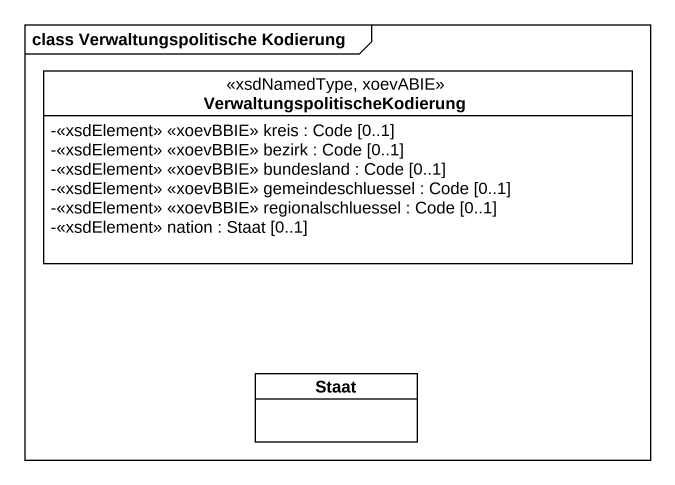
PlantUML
@startuml
mainframe class Verwaltungspolitische Kodierung
hide circle
hide empty members
skinparam classAttributeIconSize 0
class "VerwaltungspolitischeKodierung" as VerwaltungspolitischeKodieru <<xsdNamedType, xoevABIE>> {
  -<<xsdElement>> <<xoevBBIE>> kreis : Code [0..1]
  -<<xsdElement>> <<xoevBBIE>> bezirk : Code [0..1]
  -<<xsdElement>> <<xoevBBIE>> bundesland : Code [0..1]
  -<<xsdElement>> <<xoevBBIE>> gemeindeschluessel : Code [0..1]
  -<<xsdElement>> <<xoevBBIE>> regionalschluessel : Code [0..1]
  -<<xsdElement>> nation : Staat [0..1]
}
class Staat
@enduml
